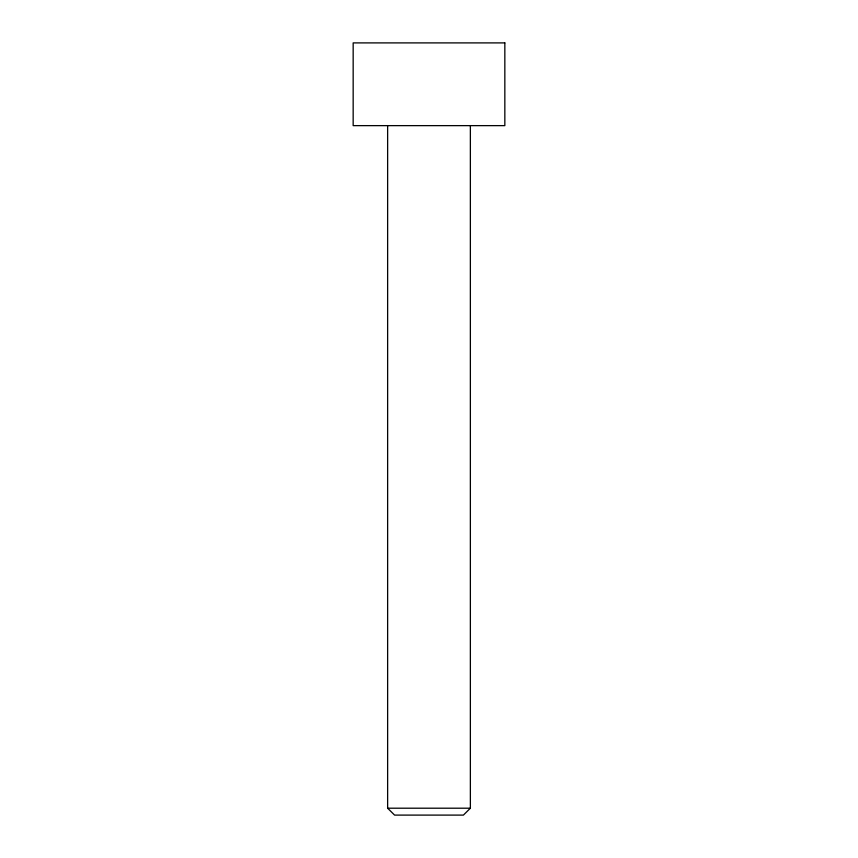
<?xml version="1.0" encoding="UTF-8"?>
<svg xmlns="http://www.w3.org/2000/svg" width="858" height="858" viewBox="0 0 858 858"><rect width="100%" height="100%" fill="white"/><g stroke="black" fill="none" stroke-linecap="round" stroke-linejoin="round"><path stroke-width="1.29" d="M470.366 125.633L470.366 808.204L463.417 815.1L394.583 815.1L387.634 808.204L387.634 125.633M387.634 808.204L470.366 808.204M504.836 42.9L353.164 42.9L353.164 125.633L504.836 125.633L504.836 42.9"/></g></svg>
